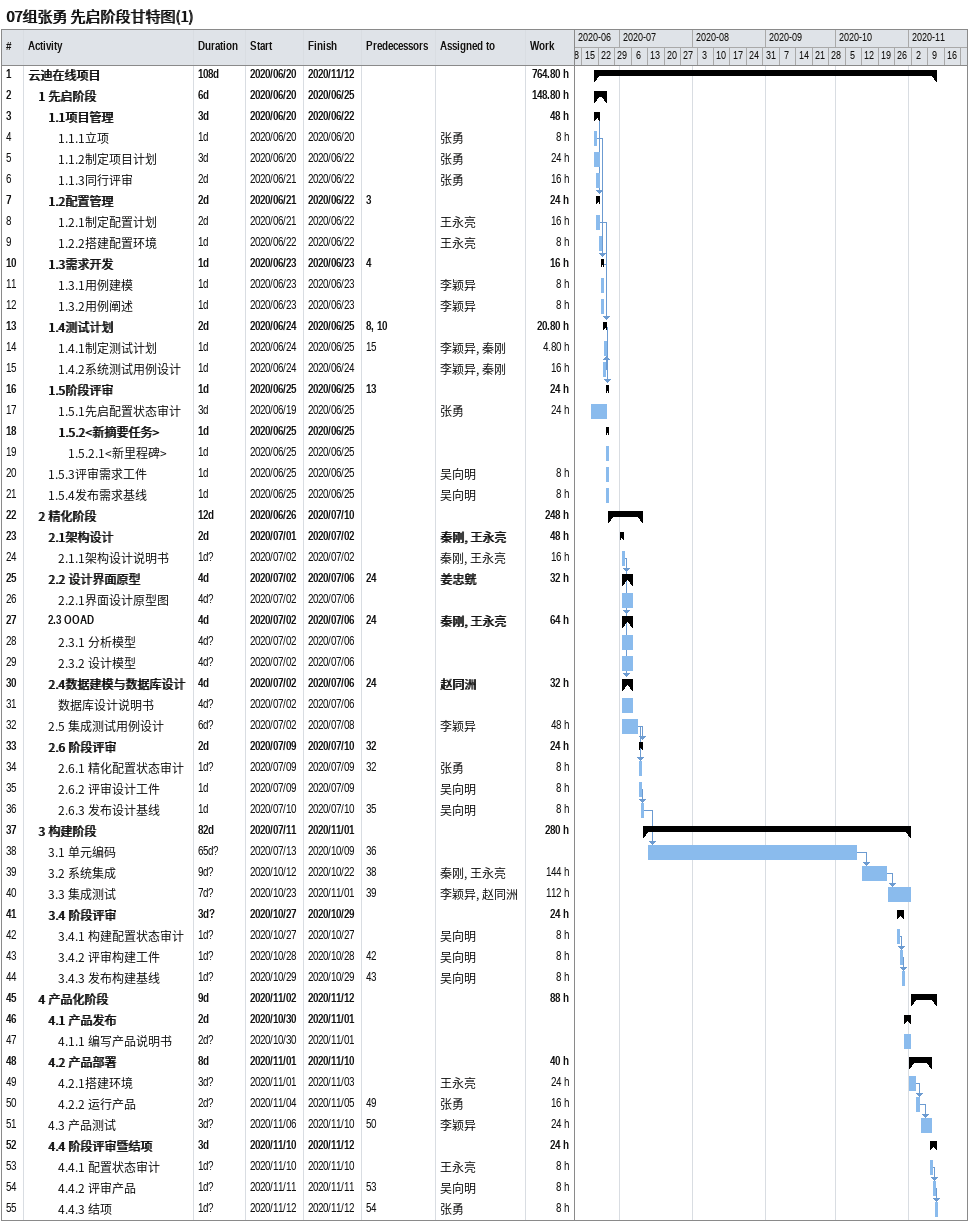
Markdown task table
07组张勇 先启阶段甘特图(1)

| ID | Level | Task | Duration | Start | Finish | Predecessors | Resources | Work (h) |
|---|---|---|---|---|---|---|---|---|
| 1 | 1 | **云迪在线项目** | 108d | 2020-06-20 | 2020-11-12 |  |  | 764.80 |
| 2 | 2 | **1 先启阶段** | 6d | 2020-06-20 | 2020-06-25 |  |  | 148.80 |
| 3 | 3 | **1.1项目管理** | 3d | 2020-06-20 | 2020-06-22 |  |  | 48 |
| 4 | 4 | 1.1.1立项 | 1d | 2020-06-20 | 2020-06-20 |  | 张勇 | 8 |
| 5 | 4 | 1.1.2制定项目计划 | 3d | 2020-06-20 | 2020-06-22 |  | 张勇 | 24 |
| 6 | 4 | 1.1.3同行评审 | 2d | 2020-06-21 | 2020-06-22 |  | 张勇 | 16 |
| 7 | 3 | **1.2配置管理** | 2d | 2020-06-21 | 2020-06-22 | 3 |  | 24 |
| 8 | 4 | 1.2.1制定配置计划 | 2d | 2020-06-21 | 2020-06-22 |  | 王永亮 | 16 |
| 9 | 4 | 1.2.2搭建配置环境 | 1d | 2020-06-22 | 2020-06-22 |  | 王永亮 | 8 |
| 10 | 3 | **1.3需求开发** | 1d | 2020-06-23 | 2020-06-23 | 4 |  | 16 |
| 11 | 4 | 1.3.1用例建模 | 1d | 2020-06-23 | 2020-06-23 |  | 李颖异 | 8 |
| 12 | 4 | 1.3.2用例阐述 | 1d | 2020-06-23 | 2020-06-23 |  | 李颖异 | 8 |
| 13 | 3 | **1.4测试计划** | 2d | 2020-06-24 | 2020-06-25 | 8, 10 |  | 20.80 |
| 14 | 4 | 1.4.1制定测试计划 | 1d | 2020-06-24 | 2020-06-25 | 15 | 李颖异, 秦刚 | 4.80 |
| 15 | 4 | 1.4.2系统测试用例设计 | 1d | 2020-06-24 | 2020-06-24 |  | 李颖异, 秦刚 | 16 |
| 16 | 3 | **1.5阶段评审** | 1d | 2020-06-25 | 2020-06-25 | 13 |  | 24 |
| 17 | 4 | 1.5.1先启配置状态审计 | 3d | 2020-06-19 | 2020-06-25 |  | 张勇 | 24 |
| 18 | 4 | **1.5.2<新摘要任务>** | 1d | 2020-06-25 | 2020-06-25 |  |  |  |
| 19 | 5 | 1.5.2.1<新里程碑> | 1d | 2020-06-25 | 2020-06-25 |  |  |  |
| 20 | 3 | 1.5.3评审需求工件 | 1d | 2020-06-25 | 2020-06-25 |  | 吴向明 | 8 |
| 21 | 3 | 1.5.4发布需求基线 | 1d | 2020-06-25 | 2020-06-25 |  | 吴向明 | 8 |
| 22 | 2 | **2 精化阶段** | 12d | 2020-06-26 | 2020-07-10 |  |  | 248 |
| 23 | 3 | **2.1架构设计** | 2d | 2020-07-01 | 2020-07-02 |  | 秦刚, 王永亮 | 48 |
| 24 | 4 | 2.1.1架构设计说明书 | 1d? | 2020-07-02 | 2020-07-02 |  | 秦刚, 王永亮 | 16 |
| 25 | 3 | **2.2 设计界面原型** | 4d | 2020-07-02 | 2020-07-06 | 24 | 姜忠皝 | 32 |
| 26 | 4 | 2.2.1界面设计原型图 | 4d? | 2020-07-02 | 2020-07-06 |  |  |  |
| 27 | 3 | **2.3 OOAD** | 4d | 2020-07-02 | 2020-07-06 | 24 | 秦刚, 王永亮 | 64 |
| 28 | 4 | 2.3.1 分析模型 | 4d? | 2020-07-02 | 2020-07-06 |  |  |  |
| 29 | 4 | 2.3.2 设计模型 | 4d? | 2020-07-02 | 2020-07-06 |  |  |  |
| 30 | 3 | **2.4数据建模与数据库设计** | 4d | 2020-07-02 | 2020-07-06 | 24 | 赵同洲 | 32 |
| 31 | 4 | 数据库设计说明书 | 4d? | 2020-07-02 | 2020-07-06 |  |  |  |
| 32 | 3 | 2.5 集成测试用例设计 | 6d? | 2020-07-02 | 2020-07-08 |  | 李颖异 | 48 |
| 33 | 3 | **2.6 阶段评审** | 2d | 2020-07-09 | 2020-07-10 | 32 |  | 24 |
| 34 | 4 | 2.6.1 精化配置状态审计 | 1d? | 2020-07-09 | 2020-07-09 | 32 | 张勇 | 8 |
| 35 | 4 | 2.6.2 评审设计工件 | 1d | 2020-07-09 | 2020-07-09 |  | 吴向明 | 8 |
| 36 | 4 | 2.6.3 发布设计基线 | 1d | 2020-07-10 | 2020-07-10 | 35 | 吴向明 | 8 |
| 37 | 2 | **3 构建阶段** | 82d | 2020-07-11 | 2020-11-01 |  |  | 280 |
| 38 | 3 | 3.1 单元编码 | 65d? | 2020-07-13 | 2020-10-09 | 36 |  |  |
| 39 | 3 | 3.2 系统集成 | 9d? | 2020-10-12 | 2020-10-22 | 38 | 秦刚, 王永亮 | 144 |
| 40 | 3 | 3.3 集成测试 | 7d? | 2020-10-23 | 2020-11-01 | 39 | 李颖异, 赵同洲 | 112 |
| 41 | 3 | **3.4 阶段评审** | 3d? | 2020-10-27 | 2020-10-29 |  |  | 24 |
| 42 | 4 | 3.4.1 构建配置状态审计 | 1d? | 2020-10-27 | 2020-10-27 |  | 吴向明 | 8 |
| 43 | 4 | 3.4.2 评审构建工件 | 1d? | 2020-10-28 | 2020-10-28 | 42 | 吴向明 | 8 |
| 44 | 4 | 3.4.3 发布构建基线 | 1d? | 2020-10-29 | 2020-10-29 | 43 | 吴向明 | 8 |
| 45 | 2 | **4 产品化阶段** | 9d | 2020-11-02 | 2020-11-12 |  |  | 88 |
| 46 | 3 | **4.1 产品发布** | 2d | 2020-10-30 | 2020-11-01 |  |  |  |
| 47 | 4 | 4.1.1 编写产品说明书 | 2d? | 2020-10-30 | 2020-11-01 |  |  |  |
| 48 | 3 | **4.2 产品部署** | 8d | 2020-11-01 | 2020-11-10 |  |  | 40 |
| 49 | 4 | 4.2.1搭建环境 | 3d? | 2020-11-01 | 2020-11-03 |  | 王永亮 | 24 |
| 50 | 4 | 4.2.2 运行产品 | 2d? | 2020-11-04 | 2020-11-05 | 49 | 张勇 | 16 |
| 51 | 3 | 4.3 产品测试 | 3d? | 2020-11-06 | 2020-11-10 | 50 | 李颖异 | 24 |
| 52 | 3 | **4.4 阶段评审暨结项** | 3d | 2020-11-10 | 2020-11-12 |  |  | 24 |
| 53 | 4 | 4.4.1 配置状态审计 | 1d? | 2020-11-10 | 2020-11-10 |  | 王永亮 | 8 |
| 54 | 4 | 4.4.2 评审产品 | 1d? | 2020-11-11 | 2020-11-11 | 53 | 吴向明 | 8 |
| 55 | 4 | 4.4.3 结项 | 1d? | 2020-11-12 | 2020-11-12 | 54 | 张勇 | 8 |
